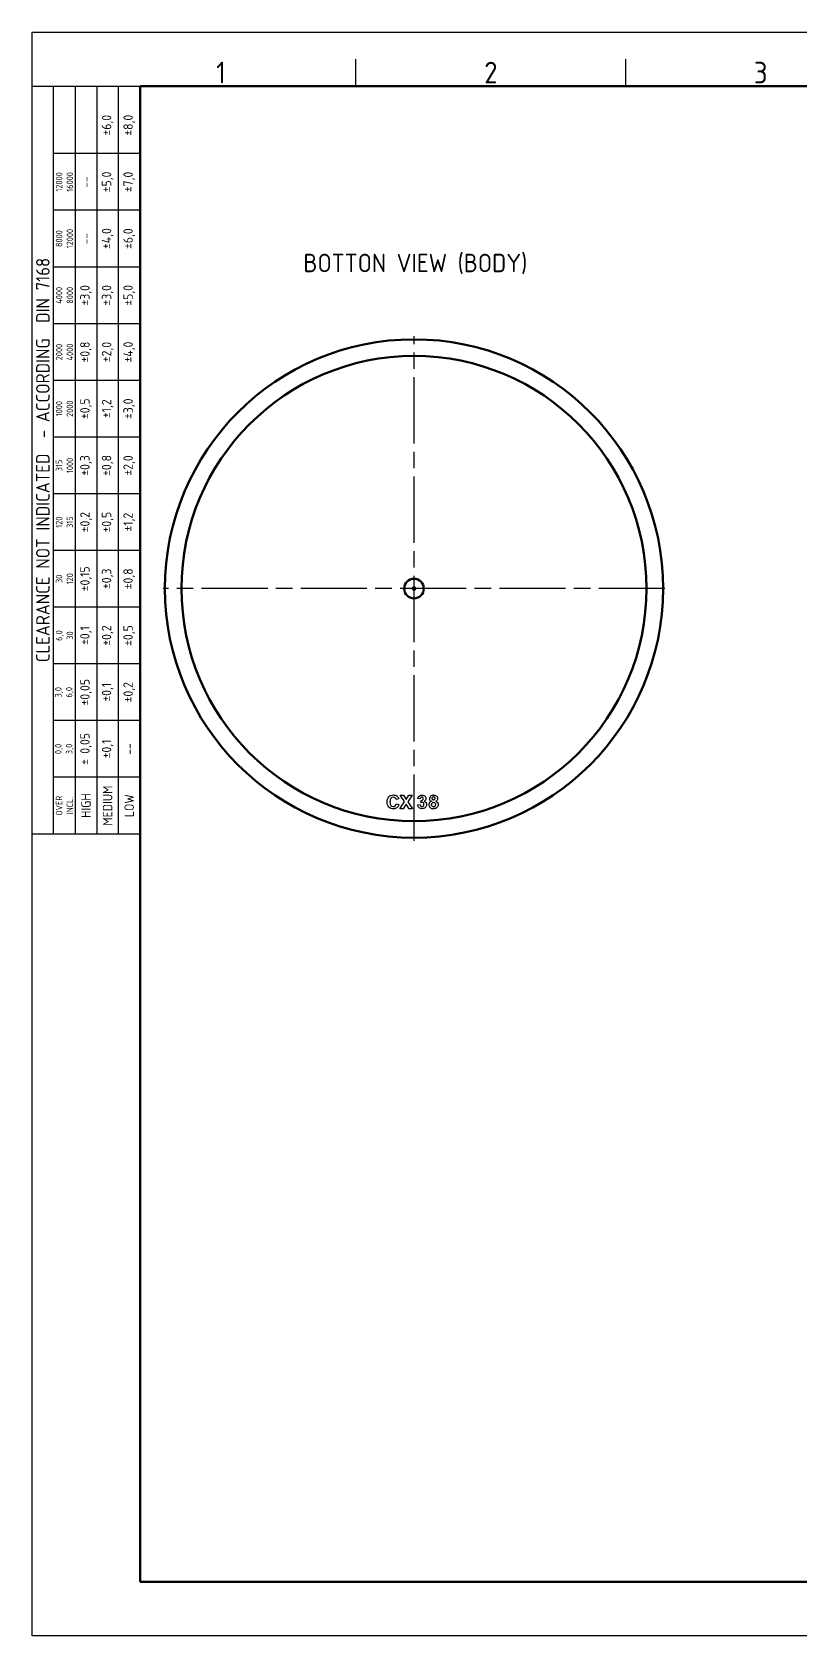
# Model space of a CAD drawing. Extents: x 0 to 822, y 0 to 581.
# Drawn here: x 0 to 278, y 0 to 581 of the extents above; entities that cross this region are included whole.
import ezdxf
from ezdxf.enums import TextEntityAlignment as Align

# ---------------------------------------------------------------- set-up
doc = ezdxf.new("R2010")
doc.units = 0
doc.header["$LTSCALE"] = 2
doc.linetypes.add('AM_ISO02W050', pattern=[7.5, 6, -1.5])
doc.linetypes.add('AM_ISO08W050', pattern=[18, 12, -1.5, 3, -1.5])
doc.layers.get('0').update_dxf_attribs({"linetype": 'CONTINUOUS'})
for name, color, linetype, lineweight in [('AM_0', 7, 'CONTINUOUS', 50), ('AM_3', 6, 'AM_ISO02W050', 25), ('AM_7', 4, 'AM_ISO08W050', 25), ('AM_BOR', 7, 'CONTINUOUS', 50)]:
    doc.layers.add(name, color=color, linetype=linetype, lineweight=lineweight)
doc.layers.add('Camada 1', color=7, linetype='CONTINUOUS')
doc.layers.add('Layer 1', color=7, linetype='CONTINUOUS')
doc.styles.add('ACISOTS', font='isocp.shx', dxfattribs={"height": 1})
doc.styles.get("Standard").update_dxf_attribs({"font": 'ISOCP.SHX'})

# ---------------------------------------------------------------- blocks, each defined once
blk = doc.blocks.new('A3 ZTL')
for p, q in [((19.57, 280.82), (19.57, 9.78)), ((401.17, 280.82), (19.57, 280.82)), ((19.57, 9.78), (401.17, 9.78))]:
    blk.add_line(p, q)
at = {"layer": 'AM_BOR', "color": 135, "lineweight": 25}
for p, q in [((0, 0), (0, 290.61)), ((0, 290.61), (410.96, 290.61)), ((58.71, 280.82), (58.71, 285.71)), ((107.63, 280.82), (107.63, 285.71)), ((3.91, 145.3), (3.91, 280.82)), ((7.83, 280.82), (7.83, 145.3)), ((11.74, 280.82), (11.74, 145.3)), ((15.66, 145.3), (15.66, 280.82)), ((19.57, 268.59), (3.91, 268.59)), ((19.57, 258.32), (3.91, 258.32)), ((19.57, 248.04), (3.91, 248.04)), ((19.57, 237.77), (3.91, 237.77)), ((19.57, 227.5), (3.91, 227.5)), ((19.57, 217.22), (3.91, 217.22)), ((19.57, 206.95), (3.91, 206.95)), ((19.57, 196.67), (3.91, 196.67)), ((19.57, 186.4), (3.91, 186.4)), ((19.57, 176.13), (3.91, 176.13)), ((19.57, 165.85), (3.91, 165.85)), ((19.57, 155.58), (3.91, 155.58)), ((410.96, 0), (0, 0))]:
    blk.add_line(p, q, dxfattribs=at)
blk.add_lwpolyline([(19.57, 145.3), (0, 145.3), (0, 280.82), (19.57, 280.82)], close=True, dxfattribs=at)
at = {"layer": 'AM_BOR', "color": 135, "lineweight": 25, "style": 'ACISOTS'}
for s, p in [('1', (34.25, 283.27)), ('2', (83.17, 283.27)), ('3', (132.09, 283.27))]:
    blk.add_text(s, height=3.91, dxfattribs=at).set_placement(p, align=Align.MIDDLE)
at = {"layer": 'AM_BOR', "color": 135, "lineweight": 25, "attachment_point": 5, "rotation": 90}
for s, insert, char_height, width in [('±6,0', (13.7, 273.73), 1.712, 10.274), ('±8,0', (17.61, 273.73), 1.712, 10.274), ('12000\\P16000', (5.87, 263.45), 1.174, 10.274), ('±5,0', (13.7, 263.45), 1.712, 10.274), ('±7,0', (17.61, 263.45), 1.712, 10.274), ('--', (9.78, 263.45), 1.712, 10.274), ('8000\\P12000', (5.87, 253.18), 1.174, 10.274), ('--', (9.78, 253.18), 1.712, 10.274), ('±4,0', (13.7, 253.18), 1.712, 10.274), ('±6,0', (17.61, 253.18), 1.712, 10.274), ('{\\Fisocp.shx|c0;CLEARANCE NOT INDICATED  - ACCORDING  DIN 7168}', (1.96, 213.06), 2.4462, 135.5186), ('4000\\P8000', (5.87, 242.91), 1.174, 10.274), ('±3,0', (9.78, 242.91), 1.712, 10.274), ('±3,0', (13.7, 242.91), 1.712, 10.274), ('±5,0', (17.61, 242.91), 1.712, 10.274), ('2000\\P4000', (5.87, 232.63), 1.174, 10.274), ('±0,8', (9.78, 232.63), 1.712, 10.274), ('±2,0', (13.7, 232.63), 1.712, 10.274), ('±4,0', (17.61, 232.63), 1.712, 10.274), ('±0,5', (9.78, 222.36), 1.712, 10.274), ('±1,2', (13.7, 222.36), 1.712, 10.274), ('±3,0', (17.61, 222.36), 1.712, 10.274), ('1000\\P2000', (5.87, 222.36), 1.174, 10.274), ('315\\P1000', (5.87, 212.08), 1.174, 10.274), ('±0,3', (9.78, 212.08), 1.712, 10.274), ('±0,8', (13.7, 212.08), 1.712, 10.274), ('±2,0', (17.61, 212.08), 1.712, 10.274), ('±0,2', (9.78, 201.81), 1.712, 10.274), ('±0,5', (13.7, 201.81), 1.712, 10.274), ('120\\P315', (5.87, 201.81), 1.174, 10.274), ('±1,2', (17.61, 201.81), 1.712, 10.274), ('30\\P120', (5.87, 191.54), 1.174, 10.274), ('±0,15', (9.78, 191.54), 1.712, 10.274), ('±0,3', (13.7, 191.54), 1.712, 10.274), ('±0,8', (17.61, 191.54), 1.712, 10.274), ('6,0\\P30', (5.87, 181.26), 1.174, 10.274), ('±0,1', (9.78, 181.26), 1.712, 10.274), ('±0,2', (13.7, 181.26), 1.712, 10.274), ('±0,5', (17.61, 181.26), 1.712, 10.274), ('3,0\\P6,0', (5.87, 170.99), 1.174, 10.274), ('±0,05', (9.78, 170.99), 1.712, 10.274), ('±0,1', (13.7, 170.99), 1.712, 10.274), ('±0,2', (17.61, 170.99), 1.712, 10.274), ('± 0,05', (9.78, 160.71), 1.712, 10.274), ('0,0\\P3,0', (5.87, 160.71), 1.174, 10.274), ('\\pt4.69206;±0,1', (13.7, 160.71), 1.7123, 10.274), ('--', (17.61, 160.71), 1.712, 10.274), ('{\\Fisocp.shx|c0;OVER\\PINCL.}', (5.87, 150.44), 1.1742, 10.274), ('HIGH', (9.78, 150.44), 1.712, 10.274), ('MEDIUM', (13.7, 150.44), 1.712, 10.274), ('LOW', (17.61, 150.44), 1.712, 10.274)]:
    blk.add_mtext(s, dxfattribs=dict(at, insert=insert, char_height=char_height, width=width))

msp = doc.modelspace()

# ---------------------------------------------------------------- hatches: boundary and pattern name
at = {"layer": 'AM_3'}
h = msp.add_hatch(dxfattribs=at)
h.set_pattern_fill('ANSI31', color=256, scale=15, style=0)
h.paths.add_polyline_path([(78.278, 102.972), (76.724, 102.972), (76.724, 95.972), (83.474, 95.972), (83.474, 99.972, -0.2679492)])
h.paths.add_polyline_path([(83.474, 63.972), (76.724, 63.972), (76.724, 56.972), (78.278, 56.972, -0.2679492), (83.474, 59.972)])
h = msp.add_hatch(dxfattribs=at)
h.set_pattern_fill('ANSI31', color=256, scale=15, style=0)
h.paths.add_polyline_path([(86.474, 95.972), (90.224, 99.722), (90.224, 102.972), (88.671, 102.972, -0.2679492), (83.474, 99.972), (83.474, 95.972)])
h.paths.add_polyline_path([(90.224, 56.972), (90.224, 60.222), (86.474, 63.972), (83.474, 63.972), (83.474, 59.972, -0.2679492), (88.671, 56.972)])

# ---------------------------------------------------------------- linework, layer by layer
at = {"layer": 'AM_0'}
for radius in [90.3, 84.3, 3.572, 0.469]:
    msp.add_circle((138.474, 379.557), radius, dxfattribs=at)
at = {"layer": 'AM_7'}
for p, q in [((138.474, 288.136), (138.474, 470.978)), ((229.427, 379.557), (47.52, 379.557))]:
    msp.add_line(p, q, dxfattribs=at)
at = {"layer": 'Camada 1', "color": 7}
for points in [[(139.886, 303.439), (139.946, 303.731), (140.034, 303.965), (140.155, 304.14)], [(140.74, 303.295), (140.74, 303.295), (139.886, 303.439), (139.886, 303.439)], [(140.155, 304.14), (140.274, 304.314), (140.442, 304.451), (140.655, 304.551)], [(140.944, 303.775), (140.832, 303.666), (140.763, 303.505), (140.74, 303.295)], [(141.006, 302.03), (141.006, 302.03), (141.109, 302.783), (141.109, 302.783)], [(141.109, 302.783), (141.359, 302.778), (141.551, 302.832), (141.682, 302.946)], [(142.114, 302.448), (142.391, 302.388), (142.611, 302.256), (142.778, 302.049)], [(144.785, 302.448), (144.508, 302.388), (144.287, 302.256), (144.121, 302.049)], [(146.34, 302.448), (146.617, 302.388), (146.837, 302.256), (147.004, 302.049)], [(139.817, 301.133), (139.817, 301.133), (140.713, 301.241), (140.713, 301.241)], [(140.318, 300.146), (140.03, 300.398), (139.863, 300.726), (139.817, 301.133)], [(140.713, 301.241), (140.742, 301.013), (140.818, 300.839), (140.944, 300.718)], [(145.017, 301.8), (144.892, 301.66), (144.826, 301.474), (144.822, 301.24)], [(145.017, 300.68), (144.892, 300.82), (144.826, 301.006), (144.822, 301.24)], [(146.107, 301.8), (146.233, 301.66), (146.298, 301.474), (146.303, 301.24)], [(146.107, 300.68), (146.233, 300.82), (146.298, 301.006), (146.303, 301.24)]]:
    msp.add_open_spline(points, degree=3, dxfattribs=at)
for points, knots in [([(140.655, 304.551), (140.87, 304.651), (141.11, 304.702), (141.375, 304.702), (141.375, 304.702), (141.831, 304.702), (142.195, 304.557), (142.469, 304.267)], [0.642857143, 0.642857143, 0.642857143, 0.642857143, 0.678571429, 0.678571429, 0.678571429, 0.678571429, 0.714285714, 0.714285714, 0.714285714, 0.714285714]), ([(141.735, 303.795), (141.638, 303.892), (141.509, 303.94), (141.349, 303.94), (141.349, 303.94), (141.191, 303.94), (141.056, 303.885), (140.944, 303.775)], [0.428571429, 0.428571429, 0.428571429, 0.428571429, 0.464285714, 0.464285714, 0.464285714, 0.464285714, 0.5, 0.5, 0.5, 0.5]), ([(141.682, 302.946), (141.814, 303.062), (141.88, 303.215), (141.88, 303.406), (141.88, 303.406), (141.88, 303.569), (141.832, 303.699), (141.735, 303.795)], [0.357142857, 0.357142857, 0.357142857, 0.357142857, 0.392857143, 0.392857143, 0.392857143, 0.392857143, 0.428571429, 0.428571429, 0.428571429, 0.428571429]), ([(142.469, 304.267), (142.695, 304.029), (142.809, 303.762), (142.809, 303.463), (142.809, 303.463), (142.809, 303.039), (142.577, 302.7), (142.114, 302.448)], [0.714285714, 0.714285714, 0.714285714, 0.714285714, 0.75, 0.75, 0.75, 0.75, 0.785714286, 0.785714286, 0.785714286, 0.785714286]), ([(144.429, 304.267), (144.203, 304.029), (144.09, 303.762), (144.09, 303.463), (144.09, 303.463), (144.09, 303.039), (144.321, 302.7), (144.785, 302.448)], [0.714285714, 0.714285714, 0.714285714, 0.714285714, 0.75, 0.75, 0.75, 0.75, 0.785714286, 0.785714286, 0.785714286, 0.785714286]), ([(145.562, 304.702), (145.549, 304.702), (145.536, 304.702), (145.523, 304.702), (145.523, 304.702), (145.068, 304.702), (144.704, 304.557), (144.429, 304.267)], [0.676821907, 0.676821907, 0.676821907, 0.676821907, 0.678571429, 0.678571429, 0.678571429, 0.678571429, 0.714285714, 0.714285714, 0.714285714, 0.714285714]), ([(145.019, 303.531), (145.019, 303.541), (145.019, 303.551), (145.019, 303.562), (145.019, 303.562), (145.019, 303.725), (145.067, 303.854), (145.164, 303.951)], [0.390898574, 0.390898574, 0.390898574, 0.390898574, 0.392857143, 0.392857143, 0.392857143, 0.392857143, 0.428571429, 0.428571429, 0.428571429, 0.428571429]), ([(145.019, 303.531), (145.019, 303.52), (145.019, 303.51), (145.019, 303.5), (145.019, 303.5), (145.019, 303.337), (145.067, 303.207), (145.164, 303.111)], [0.390898574, 0.390898574, 0.390898574, 0.390898574, 0.392857143, 0.392857143, 0.392857143, 0.392857143, 0.428571429, 0.428571429, 0.428571429, 0.428571429]), ([(145.164, 303.951), (145.26, 304.048), (145.39, 304.096), (145.549, 304.096), (145.549, 304.096), (145.554, 304.096), (145.558, 304.096), (145.562, 304.096)], [0.428571429, 0.428571429, 0.428571429, 0.428571429, 0.464285714, 0.464285714, 0.464285714, 0.464285714, 0.465261201, 0.465261201, 0.465261201, 0.465261201]), ([(145.164, 303.111), (145.26, 303.014), (145.39, 302.965), (145.549, 302.965), (145.549, 302.965), (145.554, 302.965), (145.558, 302.965), (145.562, 302.966)], [0.428571429, 0.428571429, 0.428571429, 0.428571429, 0.464285714, 0.464285714, 0.464285714, 0.464285714, 0.465261201, 0.465261201, 0.465261201, 0.465261201]), ([(145.562, 304.702), (145.575, 304.702), (145.588, 304.702), (145.601, 304.702), (145.601, 304.702), (146.057, 304.702), (146.421, 304.557), (146.695, 304.267)], [0.676821907, 0.676821907, 0.676821907, 0.676821907, 0.678571429, 0.678571429, 0.678571429, 0.678571429, 0.714285714, 0.714285714, 0.714285714, 0.714285714]), ([(145.961, 303.951), (145.864, 304.048), (145.735, 304.096), (145.575, 304.096), (145.575, 304.096), (145.571, 304.096), (145.567, 304.096), (145.562, 304.096)], [0.428571429, 0.428571429, 0.428571429, 0.428571429, 0.464285714, 0.464285714, 0.464285714, 0.464285714, 0.465261201, 0.465261201, 0.465261201, 0.465261201]), ([(145.961, 303.111), (145.864, 303.014), (145.735, 302.965), (145.575, 302.965), (145.575, 302.965), (145.571, 302.965), (145.567, 302.965), (145.562, 302.966)], [0.428571429, 0.428571429, 0.428571429, 0.428571429, 0.464285714, 0.464285714, 0.464285714, 0.464285714, 0.465261201, 0.465261201, 0.465261201, 0.465261201]), ([(146.105, 303.531), (146.106, 303.541), (146.106, 303.551), (146.106, 303.562), (146.106, 303.562), (146.106, 303.725), (146.058, 303.854), (145.961, 303.951)], [0.390898574, 0.390898574, 0.390898574, 0.390898574, 0.392857143, 0.392857143, 0.392857143, 0.392857143, 0.428571429, 0.428571429, 0.428571429, 0.428571429]), ([(146.105, 303.531), (146.106, 303.52), (146.106, 303.51), (146.106, 303.5), (146.106, 303.5), (146.106, 303.337), (146.058, 303.207), (145.961, 303.111)], [0.390898574, 0.390898574, 0.390898574, 0.390898574, 0.392857143, 0.392857143, 0.392857143, 0.392857143, 0.428571429, 0.428571429, 0.428571429, 0.428571429]), ([(146.695, 304.267), (146.921, 304.029), (147.035, 303.762), (147.035, 303.463), (147.035, 303.463), (147.035, 303.039), (146.803, 302.7), (146.34, 302.448)], [0.714285714, 0.714285714, 0.714285714, 0.714285714, 0.75, 0.75, 0.75, 0.75, 0.785714286, 0.785714286, 0.785714286, 0.785714286]), ([(142.562, 300.217), (142.252, 299.919), (141.867, 299.769), (141.405, 299.769), (141.405, 299.769), (140.968, 299.769), (140.606, 299.895), (140.318, 300.146)], [0.892857143, 0.892857143, 0.892857143, 0.892857143, 0.928571429, 0.928571429, 0.928571429, 0.928571429, 0.964285714, 0.964285714, 0.964285714, 0.964285714]), ([(140.944, 300.718), (141.069, 300.597), (141.221, 300.536), (141.399, 300.536), (141.399, 300.536), (141.59, 300.536), (141.751, 300.609), (141.881, 300.754)], [0.071428571, 0.071428571, 0.071428571, 0.071428571, 0.107142857, 0.107142857, 0.107142857, 0.107142857, 0.142857143, 0.142857143, 0.142857143, 0.142857143]), ([(141.889, 301.894), (141.764, 302.031), (141.611, 302.098), (141.431, 302.098), (141.431, 302.098), (141.313, 302.098), (141.171, 302.076), (141.006, 302.03)], [0.214285714, 0.214285714, 0.214285714, 0.214285714, 0.25, 0.25, 0.25, 0.25, 0.285714286, 0.285714286, 0.285714286, 0.285714286]), ([(141.881, 300.754), (142.012, 300.899), (142.077, 301.094), (142.077, 301.34), (142.077, 301.34), (142.077, 301.573), (142.015, 301.758), (141.889, 301.894)], [0.142857143, 0.142857143, 0.142857143, 0.142857143, 0.178571429, 0.178571429, 0.178571429, 0.178571429, 0.214285714, 0.214285714, 0.214285714, 0.214285714]), ([(142.778, 302.049), (142.943, 301.843), (143.026, 301.593), (143.026, 301.301), (143.026, 301.301), (143.026, 300.877), (142.871, 300.516), (142.562, 300.217)], [0.821428571, 0.821428571, 0.821428571, 0.821428571, 0.857142857, 0.857142857, 0.857142857, 0.857142857, 0.892857143, 0.892857143, 0.892857143, 0.892857143]), ([(144.121, 302.049), (143.956, 301.843), (143.872, 301.593), (143.872, 301.301), (143.872, 301.301), (143.872, 300.877), (144.028, 300.516), (144.337, 300.217)], [0.821428571, 0.821428571, 0.821428571, 0.821428571, 0.857142857, 0.857142857, 0.857142857, 0.857142857, 0.892857143, 0.892857143, 0.892857143, 0.892857143]), ([(144.337, 300.217), (144.646, 299.919), (145.032, 299.769), (145.493, 299.769), (145.493, 299.769), (145.516, 299.769), (145.539, 299.769), (145.562, 299.77)], [0.892857143, 0.892857143, 0.892857143, 0.892857143, 0.928571429, 0.928571429, 0.928571429, 0.928571429, 0.930471102, 0.930471102, 0.930471102, 0.930471102]), ([(145.562, 302.016), (145.542, 302.018), (145.521, 302.019), (145.5, 302.019), (145.5, 302.019), (145.309, 302.019), (145.148, 301.945), (145.017, 301.8)], [0.102885573, 0.102885573, 0.102885573, 0.102885573, 0.107142857, 0.107142857, 0.107142857, 0.107142857, 0.142857143, 0.142857143, 0.142857143, 0.142857143]), ([(145.562, 300.464), (145.542, 300.463), (145.521, 300.462), (145.5, 300.462), (145.5, 300.462), (145.309, 300.462), (145.148, 300.535), (145.017, 300.68)], [0.102885573, 0.102885573, 0.102885573, 0.102885573, 0.107142857, 0.107142857, 0.107142857, 0.107142857, 0.142857143, 0.142857143, 0.142857143, 0.142857143]), ([(145.562, 302.016), (145.583, 302.018), (145.604, 302.019), (145.625, 302.019), (145.625, 302.019), (145.816, 302.019), (145.977, 301.945), (146.107, 301.8)], [0.102885573, 0.102885573, 0.102885573, 0.102885573, 0.107142857, 0.107142857, 0.107142857, 0.107142857, 0.142857143, 0.142857143, 0.142857143, 0.142857143]), ([(145.562, 300.464), (145.583, 300.463), (145.604, 300.462), (145.625, 300.462), (145.625, 300.462), (145.816, 300.462), (145.977, 300.535), (146.107, 300.68)], [0.102885573, 0.102885573, 0.102885573, 0.102885573, 0.107142857, 0.107142857, 0.107142857, 0.107142857, 0.142857143, 0.142857143, 0.142857143, 0.142857143]), ([(146.788, 300.217), (146.478, 299.919), (146.093, 299.769), (145.631, 299.769), (145.631, 299.769), (145.608, 299.769), (145.585, 299.769), (145.562, 299.77)], [0.892857143, 0.892857143, 0.892857143, 0.892857143, 0.928571429, 0.928571429, 0.928571429, 0.928571429, 0.930471102, 0.930471102, 0.930471102, 0.930471102]), ([(147.004, 302.049), (147.169, 301.843), (147.252, 301.593), (147.252, 301.301), (147.252, 301.301), (147.252, 300.877), (147.097, 300.516), (146.788, 300.217)], [0.821428571, 0.821428571, 0.821428571, 0.821428571, 0.857142857, 0.857142857, 0.857142857, 0.857142857, 0.892857143, 0.892857143, 0.892857143, 0.892857143])]:
    msp.add_open_spline(points, degree=3, knots=knots, dxfattribs=at)
at = {"layer": 'Layer 1', "color": 7}
for points, knots in [([(129.37, 300.368), (128.952, 300.812), (128.742, 301.419), (128.742, 302.187), (128.742, 302.187), (128.742, 303.001), (128.953, 303.633), (129.373, 304.084)], [0.22222222, 0.22222222, 0.22222222, 0.22222222, 0.27777778, 0.27777778, 0.27777778, 0.27777778, 0.33333333, 0.33333333, 0.33333333, 0.33333333]), ([(129.373, 304.084), (129.793, 304.534), (130.345, 304.759), (131.031, 304.759), (131.031, 304.759), (131.628, 304.759), (132.115, 304.583), (132.488, 304.229)], [0.33333333, 0.33333333, 0.33333333, 0.33333333, 0.38888889, 0.38888889, 0.38888889, 0.38888889, 0.44444444, 0.44444444, 0.44444444, 0.44444444]), ([(130.098, 303.525), (129.873, 303.266), (129.76, 302.844), (129.76, 302.261), (129.76, 302.261), (129.76, 301.643), (129.871, 301.203), (130.094, 300.941)], [0.72222222, 0.72222222, 0.72222222, 0.72222222, 0.77777778, 0.77777778, 0.77777778, 0.77777778, 0.83333333, 0.83333333, 0.83333333, 0.83333333]), ([(131.649, 303.696), (131.466, 303.843), (131.243, 303.916), (130.981, 303.916), (130.981, 303.916), (130.619, 303.916), (130.324, 303.786), (130.098, 303.525)], [0.61111111, 0.61111111, 0.61111111, 0.61111111, 0.66666667, 0.66666667, 0.66666667, 0.66666667, 0.72222222, 0.72222222, 0.72222222, 0.72222222]), ([(132.269, 300.092), (131.929, 299.833), (131.495, 299.703), (130.97, 299.703), (130.97, 299.703), (130.321, 299.703), (129.788, 299.925), (129.37, 300.368)], [0.11111111, 0.11111111, 0.11111111, 0.11111111, 0.16666667, 0.16666667, 0.16666667, 0.16666667, 0.22222222, 0.22222222, 0.22222222, 0.22222222]), ([(130.094, 300.941), (130.316, 300.678), (130.605, 300.547), (130.96, 300.547), (130.96, 300.547), (131.223, 300.547), (131.449, 300.63), (131.638, 300.797)], [0.83333333, 0.83333333, 0.83333333, 0.83333333, 0.88888889, 0.88888889, 0.88888889, 0.88888889, 0.94444444, 0.94444444, 0.94444444, 0.94444444])]:
    msp.add_open_spline(points, degree=3, knots=knots, dxfattribs=at)
for points in [[(132.011, 303.095), (131.954, 303.349), (131.833, 303.549), (131.649, 303.696)], [(132.989, 303.328), (132.989, 303.328), (132.011, 303.095), (132.011, 303.095)], [(132.488, 304.229), (132.711, 304.02), (132.877, 303.72), (132.989, 303.328)], [(133.352, 299.786), (133.352, 299.786), (135.023, 302.338), (135.023, 302.338)], [(133.509, 304.676), (133.509, 304.676), (134.662, 304.676), (134.662, 304.676)], [(135.023, 302.338), (135.023, 302.338), (133.509, 304.676), (133.509, 304.676)], [(134.662, 304.676), (134.662, 304.676), (135.644, 303.105), (135.644, 303.105)], [(135.644, 303.105), (135.644, 303.105), (136.604, 304.676), (136.604, 304.676)], [(137.748, 304.676), (137.748, 304.676), (136.227, 302.301), (136.227, 302.301)], [(136.227, 302.301), (136.227, 302.301), (137.898, 299.786), (137.898, 299.786)], [(136.604, 304.676), (136.604, 304.676), (137.748, 304.676), (137.748, 304.676)], [(131.638, 300.797), (131.827, 300.964), (131.962, 301.227), (132.045, 301.584)], [(132.045, 301.584), (132.045, 301.584), (133.001, 301.281), (133.001, 301.281)], [(133.001, 301.281), (132.855, 300.747), (132.611, 300.351), (132.269, 300.092)], [(134.536, 299.786), (134.536, 299.786), (133.352, 299.786), (133.352, 299.786)], [(135.623, 301.477), (135.623, 301.477), (134.536, 299.786), (134.536, 299.786)], [(136.707, 299.786), (136.707, 299.786), (135.623, 301.477), (135.623, 301.477)], [(137.898, 299.786), (137.898, 299.786), (136.707, 299.786), (136.707, 299.786)]]:
    msp.add_open_spline(points, degree=3, dxfattribs=at)

# ---------------------------------------------------------------- block references
at = {"layer": 'AM_0', "lineweight": 0, "xscale": 2, "yscale": 2, "zscale": 2}
msp.add_blockref('A3 ZTL', (0, 0), dxfattribs=at)

# ---------------------------------------------------------------- texts
at = {"layer": 'AM_0'}
msp.add_text('BOTTON VIEW (BODY)', height=6.66667, dxfattribs=at).set_placement((98.369, 494.207))

doc.saveas('drawing.dxf')
